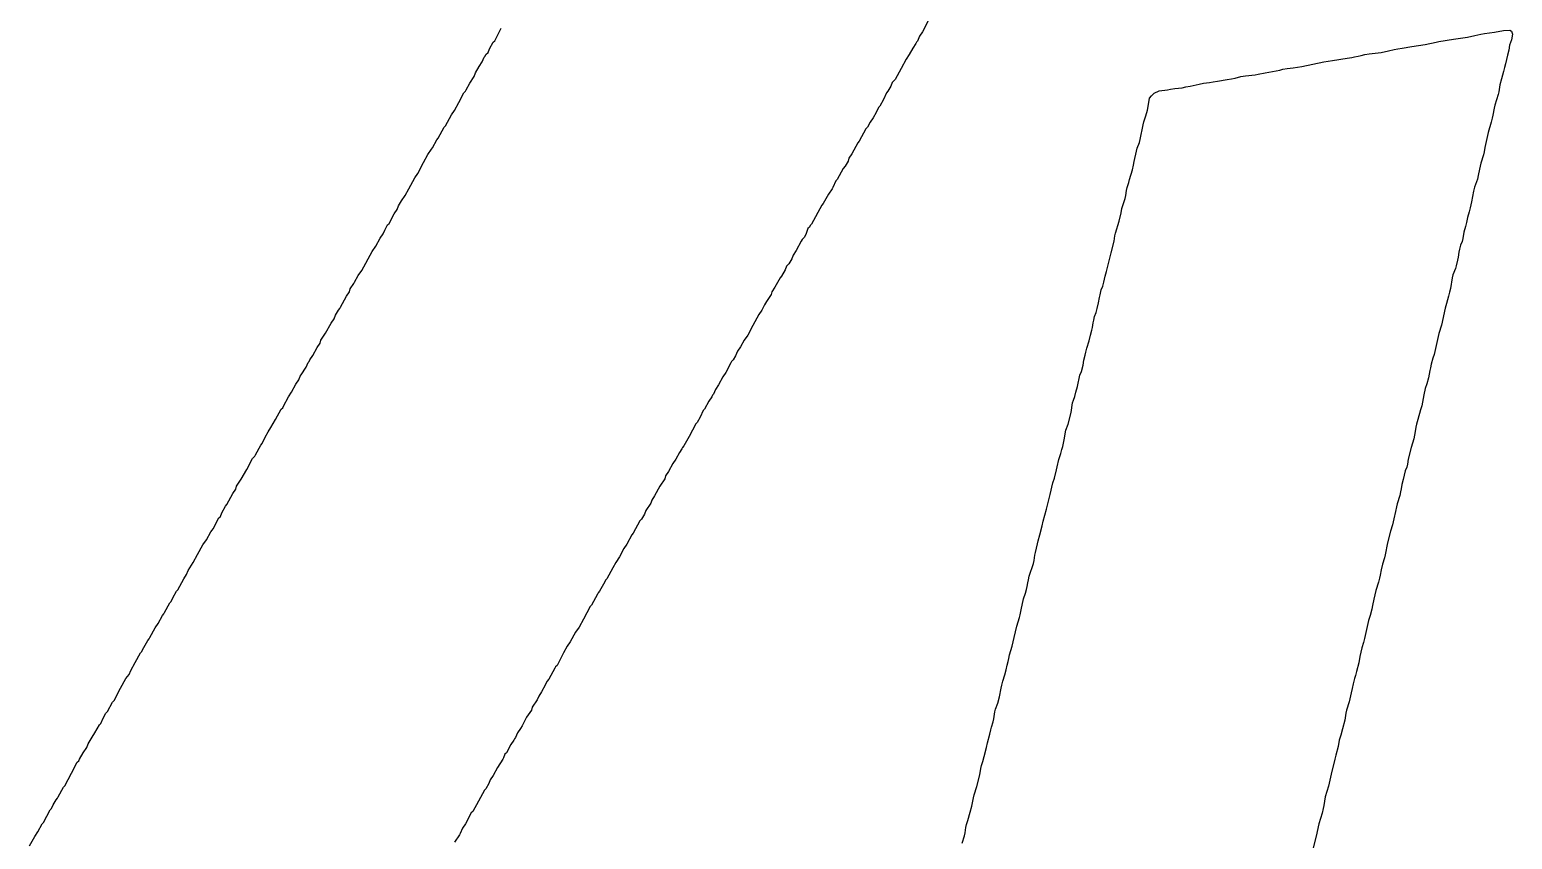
# Model space of a CAD drawing. Header units: inches. Extents: x 0 to 212, y 0 to 208.
# Drawn here: x 6.8767 to 6.9662, y 1.3764 to 1.4253 of the extents above; entities that cross this region are included whole.
import ezdxf

# ---------------------------------------------------------------- set-up
doc = ezdxf.new("R2010")
doc.units = ezdxf.units.IN
doc.header["$MEASUREMENT"] = 0
doc.layers.add('Top Overlay', color=2, linetype='Continuous')

msp = doc.modelspace()

# ---------------------------------------------------------------- linework, layer by layer
at = {"layer": 'Top Overlay'}
for p, q in [((6.930926, 1.425809), (6.930572, 1.425145)), ((6.904762, 1.424613), (6.905161, 1.425366)), ((6.930395, 1.424879), (6.930284, 1.424591)), ((6.930572, 1.425145), (6.930395, 1.424879)), ((6.961754, 1.424568), (6.962639, 1.424701)), ((6.962639, 1.424701), (6.963481, 1.424834)), ((6.963481, 1.424834), (6.963923, 1.424922)), ((6.963923, 1.424922), (6.964277, 1.42501)), ((6.964277, 1.42501), (6.964499, 1.425055)), ((6.964499, 1.425055), (6.965096, 1.425121)), ((6.965096, 1.425121), (6.96565, 1.425232)), ((6.96565, 1.425232), (6.966026, 1.425254)), ((6.966137, 1.424656), (6.966004, 1.424346)), ((6.966026, 1.425254), (6.966137, 1.425188)), ((6.966137, 1.425188), (6.966181, 1.42501)), ((6.966181, 1.42501), (6.966137, 1.424656)), ((6.904187, 1.423684), (6.904231, 1.423772)), ((6.904231, 1.423772), (6.904364, 1.423905)), ((6.904364, 1.423905), (6.904452, 1.424126)), ((6.904452, 1.424126), (6.904674, 1.424525)), ((6.904674, 1.424525), (6.904762, 1.424613)), ((6.929775, 1.423772), (6.929598, 1.423507)), ((6.929997, 1.424171), (6.929775, 1.423772)), ((6.930174, 1.424436), (6.929997, 1.424171)), ((6.930218, 1.424525), (6.930174, 1.424436)), ((6.930284, 1.424591), (6.930218, 1.424525)), ((6.957061, 1.423727), (6.957282, 1.423771)), ((6.957282, 1.423771), (6.957548, 1.423815)), ((6.957548, 1.423815), (6.958257, 1.423904)), ((6.958257, 1.423904), (6.958699, 1.423992)), ((6.958699, 1.423992), (6.959053, 1.424081)), ((6.959053, 1.424081), (6.959275, 1.424125)), ((6.959275, 1.424125), (6.95954, 1.424169)), ((6.95954, 1.424169), (6.960116, 1.424258)), ((6.960116, 1.424258), (6.960913, 1.424391)), ((6.960913, 1.424391), (6.961577, 1.424524)), ((6.961577, 1.424524), (6.961754, 1.424568)), ((6.965893, 1.423749), (6.96576, 1.423218)), ((6.96596, 1.424037), (6.965893, 1.423749)), ((6.966004, 1.424346), (6.96596, 1.424037)), ((6.903611, 1.422665), (6.903833, 1.423064)), ((6.903833, 1.423064), (6.90401, 1.423329)), ((6.90401, 1.423329), (6.90412, 1.423617)), ((6.90412, 1.423617), (6.904187, 1.423684)), ((6.929288, 1.422931), (6.928934, 1.422267)), ((6.929598, 1.423507), (6.929288, 1.422931)), ((6.951262, 1.422664), (6.952147, 1.422841)), ((6.952147, 1.422841), (6.952324, 1.422886)), ((6.952324, 1.422886), (6.95259, 1.42293)), ((6.95259, 1.42293), (6.952944, 1.422974)), ((6.952944, 1.422974), (6.953475, 1.423063)), ((6.953475, 1.423063), (6.954803, 1.423328)), ((6.954803, 1.423328), (6.955335, 1.423417)), ((6.955335, 1.423417), (6.95622, 1.42355)), ((6.95622, 1.42355), (6.956486, 1.423594)), ((6.956486, 1.423594), (6.956663, 1.423638)), ((6.956663, 1.423638), (6.956884, 1.423682)), ((6.956884, 1.423682), (6.957061, 1.423727)), ((6.965716, 1.422996), (6.96565, 1.422753)), ((6.96576, 1.423218), (6.965716, 1.422996)), ((6.903036, 1.421647), (6.903257, 1.422046)), ((6.903257, 1.422046), (6.903523, 1.422444)), ((6.903523, 1.422444), (6.903611, 1.422665)), ((6.928757, 1.42209), (6.928668, 1.421868)), ((6.928934, 1.422267), (6.928757, 1.42209)), ((6.946746, 1.421867), (6.947277, 1.422)), ((6.947277, 1.422), (6.947543, 1.422044)), ((6.947543, 1.422044), (6.947897, 1.422089)), ((6.947897, 1.422089), (6.948118, 1.422133)), ((6.948118, 1.422133), (6.948384, 1.422177)), ((6.948384, 1.422177), (6.94896, 1.422266)), ((6.94896, 1.422266), (6.949225, 1.42231)), ((6.949225, 1.42231), (6.949447, 1.422354)), ((6.949447, 1.422354), (6.949801, 1.422443)), ((6.949801, 1.422443), (6.950066, 1.422487)), ((6.950066, 1.422487), (6.950664, 1.422554)), ((6.950664, 1.422554), (6.950841, 1.422598)), ((6.950841, 1.422598), (6.951262, 1.422664)), ((6.965428, 1.421956), (6.965362, 1.421535)), ((6.965517, 1.42231), (6.965428, 1.421956)), ((6.96565, 1.422753), (6.965517, 1.42231)), ((6.902593, 1.420894), (6.902903, 1.42147)), ((6.902903, 1.42147), (6.902991, 1.421559)), ((6.902991, 1.421559), (6.903036, 1.421647)), ((6.928226, 1.421072), (6.928004, 1.420673)), ((6.928403, 1.42147), (6.928226, 1.421072)), ((6.928491, 1.421559), (6.928403, 1.42147)), ((6.928668, 1.421868), (6.928491, 1.421559)), ((6.9442, 1.42065), (6.944289, 1.421137)), ((6.944289, 1.421137), (6.9444, 1.421292)), ((6.9444, 1.421292), (6.944555, 1.421447)), ((6.944555, 1.421447), (6.944865, 1.421579)), ((6.944865, 1.421579), (6.945374, 1.421646)), ((6.945374, 1.421646), (6.945551, 1.42169)), ((6.945551, 1.42169), (6.945816, 1.421734)), ((6.945816, 1.421734), (6.946259, 1.421779)), ((6.946259, 1.421779), (6.94648, 1.421823)), ((6.94648, 1.421823), (6.946746, 1.421867)), ((6.965318, 1.421358), (6.965118, 1.420716)), ((6.965362, 1.421535), (6.965318, 1.421358)), ((6.90215, 1.420142), (6.902327, 1.420408)), ((6.902327, 1.420408), (6.902593, 1.420894)), ((6.927783, 1.420275), (6.927606, 1.419965)), ((6.927916, 1.420585), (6.927783, 1.420275)), ((6.928004, 1.420673), (6.927916, 1.420585)), ((6.944068, 1.420074), (6.944156, 1.420429)), ((6.944156, 1.420429), (6.9442, 1.42065)), ((6.965074, 1.420539), (6.965008, 1.420119)), ((6.965118, 1.420716), (6.965074, 1.420539)), ((6.901353, 1.418725), (6.901707, 1.419389)), ((6.901707, 1.419389), (6.901796, 1.419478)), ((6.901796, 1.419478), (6.90215, 1.420142)), ((6.927163, 1.419301), (6.926765, 1.418548)), ((6.927252, 1.419389), (6.927163, 1.419301)), ((6.927429, 1.419699), (6.927252, 1.419389)), ((6.927606, 1.419965), (6.927429, 1.419699)), ((6.943714, 1.418658), (6.943891, 1.419543)), ((6.943891, 1.419543), (6.943935, 1.41972)), ((6.943935, 1.41972), (6.944068, 1.420074)), ((6.964897, 1.419698), (6.96472, 1.419078)), ((6.964963, 1.419941), (6.964897, 1.419698)), ((6.965008, 1.420119), (6.964963, 1.419941)), ((6.900999, 1.41815), (6.901265, 1.418637)), ((6.901265, 1.418637), (6.901353, 1.418725)), ((6.926676, 1.41846), (6.926322, 1.417796)), ((6.926765, 1.418548), (6.926676, 1.41846)), ((6.943536, 1.418126), (6.943669, 1.418481)), ((6.943669, 1.418481), (6.943714, 1.418658)), ((6.96472, 1.419078), (6.964565, 1.418348)), ((6.900468, 1.417264), (6.900734, 1.417751)), ((6.900734, 1.417751), (6.900955, 1.418061)), ((6.900955, 1.418061), (6.900999, 1.41815)), ((6.926145, 1.41753), (6.926101, 1.417353)), ((6.926322, 1.417796), (6.926145, 1.41753)), ((6.943359, 1.417329), (6.943404, 1.417507)), ((6.943404, 1.417507), (6.943448, 1.417772)), ((6.943448, 1.417772), (6.943536, 1.418126)), ((6.964432, 1.417728), (6.964277, 1.417219)), ((6.964477, 1.417905), (6.964432, 1.417728)), ((6.964521, 1.418171), (6.964477, 1.417905)), ((6.964565, 1.418348), (6.964521, 1.418171)), ((6.899937, 1.416335), (6.900114, 1.4166)), ((6.900114, 1.4166), (6.900468, 1.417264)), ((6.925791, 1.41691), (6.925437, 1.416246)), ((6.925924, 1.417043), (6.925791, 1.41691)), ((6.926101, 1.417353), (6.925924, 1.417043)), ((6.943072, 1.416245), (6.943249, 1.41682)), ((6.943249, 1.41682), (6.943315, 1.417108)), ((6.943315, 1.417108), (6.943359, 1.417329)), ((6.964189, 1.416865), (6.964122, 1.416488)), ((6.964277, 1.417219), (6.964189, 1.416865)), ((6.899583, 1.415671), (6.899937, 1.416335)), ((6.925171, 1.415759), (6.925127, 1.415671)), ((6.925348, 1.416158), (6.925171, 1.415759)), ((6.925437, 1.416246), (6.925348, 1.416158)), ((6.942895, 1.415581), (6.942939, 1.415758)), ((6.942939, 1.415758), (6.943027, 1.416068)), ((6.943027, 1.416068), (6.943072, 1.416245)), ((6.963901, 1.41578), (6.963835, 1.415537)), ((6.964078, 1.416267), (6.963901, 1.41578)), ((6.964122, 1.416488), (6.964078, 1.416267)), ((6.898963, 1.414652), (6.89914, 1.414962)), ((6.89914, 1.414962), (6.899361, 1.415272)), ((6.899361, 1.415272), (6.899583, 1.415671)), ((6.924596, 1.414785), (6.924507, 1.414697)), ((6.924906, 1.415361), (6.924596, 1.414785)), ((6.925127, 1.415671), (6.924906, 1.415361)), ((6.942607, 1.414496), (6.94274, 1.41485)), ((6.94274, 1.41485), (6.942806, 1.415094)), ((6.942806, 1.415094), (6.94285, 1.415271)), ((6.94285, 1.415271), (6.942895, 1.415581)), ((6.963724, 1.414895), (6.963635, 1.41454)), ((6.963835, 1.415537), (6.963724, 1.414895)), ((6.898387, 1.41359), (6.898697, 1.414165)), ((6.898697, 1.414165), (6.898874, 1.414431)), ((6.898874, 1.414431), (6.898963, 1.414652)), ((6.924507, 1.414697), (6.923887, 1.413546)), ((6.942452, 1.413722), (6.942563, 1.414231)), ((6.942563, 1.414231), (6.942607, 1.414496)), ((6.963481, 1.413943), (6.963414, 1.413655)), ((6.963569, 1.414297), (6.963481, 1.413943)), ((6.963635, 1.41454), (6.963569, 1.414297)), ((6.898033, 1.41297), (6.898122, 1.413191)), ((6.898122, 1.413191), (6.898299, 1.413501)), ((6.898299, 1.413501), (6.898387, 1.41359)), ((6.923555, 1.412992), (6.923467, 1.412771)), ((6.923666, 1.41328), (6.923555, 1.412992)), ((6.923754, 1.413369), (6.923666, 1.41328)), ((6.923799, 1.413457), (6.923754, 1.413369)), ((6.923887, 1.413546), (6.923799, 1.413457)), ((6.942186, 1.412836), (6.94223, 1.413013)), ((6.94223, 1.413013), (6.942452, 1.413722)), ((6.963259, 1.413057), (6.963193, 1.412681)), ((6.963348, 1.413412), (6.963259, 1.413057)), ((6.963414, 1.413655), (6.963348, 1.413412)), ((6.897369, 1.411908), (6.89759, 1.412217)), ((6.89759, 1.412217), (6.897856, 1.412704)), ((6.897856, 1.412704), (6.898033, 1.41297)), ((6.923267, 1.412527), (6.922957, 1.411952)), ((6.923312, 1.412616), (6.923267, 1.412527)), ((6.923467, 1.412771), (6.923312, 1.412616)), ((6.941965, 1.411818), (6.942142, 1.412526)), ((6.942142, 1.412526), (6.942186, 1.412836)), ((6.96306, 1.412283), (6.962993, 1.412039)), ((6.963148, 1.412504), (6.96306, 1.412283)), ((6.963193, 1.412681), (6.963148, 1.412504)), ((6.896749, 1.410756), (6.897369, 1.411908)), ((6.922692, 1.411465), (6.922515, 1.411155)), ((6.922781, 1.411686), (6.922692, 1.411465)), ((6.922957, 1.411952), (6.922781, 1.411686)), ((6.941677, 1.410689), (6.941898, 1.411574)), ((6.941898, 1.411574), (6.941965, 1.411818)), ((6.962861, 1.411375), (6.962794, 1.411043)), ((6.962905, 1.411552), (6.962861, 1.411375)), ((6.962949, 1.411862), (6.962905, 1.411552)), ((6.962993, 1.412039), (6.962949, 1.411862)), ((6.896306, 1.410048), (6.896528, 1.410447)), ((6.896528, 1.410447), (6.896749, 1.410756)), ((6.921984, 1.410314), (6.921674, 1.409738)), ((6.922072, 1.410402), (6.921984, 1.410314)), ((6.922294, 1.410801), (6.922072, 1.410402)), ((6.922382, 1.411022), (6.922294, 1.410801)), ((6.922515, 1.411155), (6.922382, 1.411022)), ((6.941522, 1.410047), (6.941611, 1.410401)), ((6.941611, 1.410401), (6.941677, 1.410689)), ((6.962551, 1.410313), (6.96244, 1.409671)), ((6.962595, 1.41049), (6.962551, 1.410313)), ((6.96275, 1.410866), (6.962595, 1.41049)), ((6.962794, 1.411043), (6.96275, 1.410866)), ((6.895819, 1.409207), (6.895997, 1.409473)), ((6.895997, 1.409473), (6.896041, 1.40965)), ((6.896041, 1.40965), (6.896262, 1.40996)), ((6.896262, 1.40996), (6.896306, 1.410048)), ((6.921497, 1.409473), (6.921452, 1.409296)), ((6.921674, 1.409738), (6.921497, 1.409473)), ((6.941301, 1.409294), (6.941367, 1.409582)), ((6.941367, 1.409582), (6.941456, 1.409803)), ((6.941456, 1.409803), (6.941522, 1.410047)), ((6.962396, 1.409449), (6.962329, 1.409206)), ((6.96244, 1.409671), (6.962396, 1.409449)), ((6.895421, 1.408454), (6.895465, 1.408543)), ((6.895465, 1.408543), (6.895819, 1.409207)), ((6.921054, 1.408676), (6.920877, 1.408366)), ((6.921165, 1.408875), (6.921054, 1.408676)), ((6.921452, 1.409296), (6.921165, 1.408875)), ((6.941124, 1.408453), (6.941212, 1.408807)), ((6.941212, 1.408807), (6.941256, 1.409117)), ((6.941256, 1.409117), (6.941301, 1.409294)), ((6.962197, 1.408763), (6.96213, 1.408475)), ((6.962329, 1.409206), (6.962197, 1.408763)), ((6.89489, 1.407569), (6.895067, 1.407835)), ((6.895067, 1.407835), (6.895156, 1.408056)), ((6.895156, 1.408056), (6.895333, 1.408366)), ((6.895333, 1.408366), (6.895421, 1.408454)), ((6.9207, 1.4081), (6.920346, 1.407436)), ((6.920877, 1.408366), (6.9207, 1.4081)), ((6.94088, 1.40759), (6.940925, 1.407767)), ((6.940925, 1.407767), (6.940969, 1.407988)), ((6.940969, 1.407988), (6.941057, 1.40821)), ((6.941057, 1.40821), (6.941124, 1.408453)), ((6.961953, 1.407634), (6.961909, 1.407457)), ((6.962086, 1.408298), (6.961953, 1.407634)), ((6.96213, 1.408475), (6.962086, 1.408298)), ((6.89427, 1.406551), (6.894558, 1.406971)), ((6.894558, 1.406971), (6.89489, 1.407569)), ((6.920036, 1.406861), (6.919814, 1.406551)), ((6.920346, 1.407436), (6.920036, 1.406861)), ((6.940637, 1.406505), (6.940725, 1.406859)), ((6.940725, 1.406859), (6.940792, 1.407147)), ((6.940792, 1.407147), (6.940836, 1.407324)), ((6.940836, 1.407324), (6.94088, 1.40759)), ((6.961754, 1.406948), (6.961665, 1.406594)), ((6.961909, 1.407457), (6.961754, 1.406948)), ((6.893783, 1.405621), (6.894049, 1.406108)), ((6.894049, 1.406108), (6.894226, 1.406374)), ((6.894226, 1.406374), (6.89427, 1.406551)), ((6.919416, 1.405887), (6.919305, 1.405599)), ((6.919593, 1.406152), (6.919416, 1.405887)), ((6.919814, 1.406551), (6.919593, 1.406152)), ((6.940437, 1.405819), (6.940504, 1.406063)), ((6.940504, 1.406063), (6.940637, 1.406505)), ((6.961665, 1.406594), (6.961466, 1.405686)), ((6.893385, 1.404913), (6.893495, 1.405201)), ((6.893495, 1.405201), (6.893562, 1.405267)), ((6.893562, 1.405267), (6.893606, 1.405355)), ((6.893606, 1.405355), (6.893783, 1.405621)), ((6.919017, 1.405178), (6.918708, 1.404603)), ((6.919062, 1.405267), (6.919017, 1.405178)), ((6.91915, 1.405355), (6.919062, 1.405267)), ((6.919305, 1.405599), (6.91915, 1.405355)), ((6.940172, 1.404668), (6.940283, 1.405044)), ((6.940283, 1.405044), (6.940327, 1.405354)), ((6.940327, 1.405354), (6.940393, 1.405642)), ((6.940393, 1.405642), (6.940437, 1.405819)), ((6.961289, 1.405111), (6.961245, 1.404889)), ((6.961378, 1.405465), (6.961289, 1.405111)), ((6.961466, 1.405686), (6.961378, 1.405465)), ((6.892765, 1.403895), (6.892942, 1.40416)), ((6.892942, 1.40416), (6.893031, 1.404381)), ((6.893031, 1.404381), (6.893075, 1.40447)), ((6.893075, 1.40447), (6.893385, 1.404913)), ((6.918531, 1.404337), (6.918265, 1.40385)), ((6.918708, 1.404603), (6.918531, 1.404337)), ((6.939928, 1.40376), (6.940083, 1.404447)), ((6.940083, 1.404447), (6.940172, 1.404668)), ((6.961112, 1.40427), (6.961023, 1.403916)), ((6.961201, 1.404712), (6.961112, 1.40427)), ((6.961245, 1.404889), (6.961201, 1.404712)), ((6.892322, 1.403142), (6.892499, 1.403408)), ((6.892499, 1.403408), (6.892765, 1.403895)), ((6.917911, 1.403231), (6.917866, 1.403142)), ((6.917977, 1.403297), (6.917911, 1.403231)), ((6.918088, 1.403585), (6.917977, 1.403297)), ((6.918265, 1.40385), (6.918088, 1.403585)), ((6.939685, 1.402942), (6.939773, 1.403163)), ((6.939773, 1.403163), (6.93984, 1.403406)), ((6.93984, 1.403406), (6.939928, 1.40376)), ((6.960846, 1.403251), (6.960713, 1.402587)), ((6.960913, 1.403628), (6.960846, 1.403251)), ((6.961023, 1.403916), (6.960913, 1.403628)), ((6.891525, 1.401769), (6.891879, 1.402389)), ((6.891879, 1.402389), (6.891968, 1.402478)), ((6.891968, 1.402478), (6.892012, 1.402566)), ((6.892012, 1.402566), (6.892322, 1.403142)), ((6.917335, 1.402301), (6.917158, 1.401902)), ((6.917424, 1.402389), (6.917335, 1.402301)), ((6.917689, 1.402876), (6.917424, 1.402389)), ((6.917866, 1.403142), (6.917689, 1.402876)), ((6.939552, 1.402189), (6.939641, 1.402764)), ((6.939641, 1.402764), (6.939685, 1.402942)), ((6.960647, 1.402344), (6.96047, 1.401768)), ((6.960713, 1.402587), (6.960647, 1.402344)), ((6.89126, 1.401283), (6.891525, 1.401769)), ((6.916892, 1.401504), (6.916494, 1.400751)), ((6.916981, 1.401593), (6.916892, 1.401504)), ((6.917158, 1.401902), (6.916981, 1.401593)), ((6.939242, 1.401126), (6.939375, 1.401481)), ((6.939375, 1.401481), (6.939552, 1.402189)), ((6.960404, 1.401481), (6.960359, 1.401304)), ((6.96047, 1.401768), (6.960404, 1.401481)), ((6.890728, 1.400309), (6.890905, 1.400707)), ((6.890905, 1.400707), (6.891083, 1.401017)), ((6.891083, 1.401017), (6.89126, 1.401283)), ((6.916494, 1.400751), (6.916184, 1.400176)), ((6.939043, 1.40013), (6.939154, 1.400639)), ((6.939154, 1.400639), (6.939198, 1.400905)), ((6.939198, 1.400905), (6.939242, 1.401126)), ((6.960227, 1.400595), (6.960072, 1.400086)), ((6.960315, 1.401038), (6.960227, 1.400595)), ((6.960359, 1.401304), (6.960315, 1.401038)), ((6.890286, 1.399556), (6.89033, 1.399644)), ((6.89033, 1.399644), (6.89064, 1.40022)), ((6.89064, 1.40022), (6.890728, 1.400309)), ((6.915919, 1.399777), (6.915697, 1.399379)), ((6.916051, 1.399999), (6.915919, 1.399777)), ((6.916096, 1.400087), (6.916051, 1.399999)), ((6.916184, 1.400176), (6.916096, 1.400087)), ((6.9388, 1.399356), (6.938932, 1.39971)), ((6.938932, 1.39971), (6.938999, 1.399953)), ((6.938999, 1.399953), (6.939043, 1.40013)), ((6.960072, 1.400086), (6.959894, 1.399378)), ((6.889467, 1.398162), (6.889799, 1.398759)), ((6.889799, 1.398759), (6.890153, 1.399423)), ((6.890153, 1.399423), (6.890286, 1.399556)), ((6.91552, 1.399113), (6.915254, 1.398626)), ((6.915697, 1.399379), (6.91552, 1.399113)), ((6.938556, 1.398227), (6.938667, 1.398736)), ((6.938667, 1.398736), (6.938711, 1.398913)), ((6.938711, 1.398913), (6.9388, 1.399356)), ((6.959806, 1.398891), (6.959717, 1.398669)), ((6.95985, 1.399068), (6.959806, 1.398891)), ((6.959894, 1.399378), (6.95985, 1.399068)), ((6.889179, 1.397741), (6.889467, 1.398162)), ((6.915033, 1.398184), (6.914723, 1.397741)), ((6.915077, 1.398361), (6.915033, 1.398184)), ((6.915254, 1.398626), (6.915077, 1.398361)), ((6.93829, 1.397253), (6.938445, 1.397939)), ((6.938445, 1.397939), (6.938556, 1.398227)), ((6.959518, 1.39785), (6.959474, 1.397585)), ((6.959585, 1.398138), (6.959518, 1.39785)), ((6.959717, 1.398669), (6.959585, 1.398138)), ((6.888603, 1.396634), (6.888958, 1.397298)), ((6.888958, 1.397298), (6.889135, 1.397564)), ((6.889135, 1.397564), (6.889179, 1.397741)), ((6.914236, 1.3969), (6.914192, 1.396723)), ((6.914413, 1.397165), (6.914236, 1.3969)), ((6.914723, 1.397741), (6.914413, 1.397165)), ((6.938069, 1.396367), (6.93829, 1.397253)), ((6.959385, 1.397186), (6.959231, 1.396677)), ((6.95943, 1.397408), (6.959385, 1.397186)), ((6.959474, 1.397585), (6.95943, 1.397408)), ((6.888205, 1.395926), (6.888293, 1.396147)), ((6.888293, 1.396147), (6.888515, 1.396546)), ((6.888515, 1.396546), (6.888603, 1.396634)), ((6.913793, 1.396059), (6.913616, 1.395749)), ((6.913882, 1.39628), (6.913793, 1.396059)), ((6.914192, 1.396723), (6.913882, 1.39628)), ((6.93787, 1.395637), (6.937958, 1.395991)), ((6.937958, 1.395991), (6.938069, 1.396367)), ((6.95912, 1.396212), (6.959031, 1.39577)), ((6.959186, 1.3965), (6.95912, 1.396212)), ((6.959231, 1.396677), (6.959186, 1.3965)), ((6.887718, 1.395085), (6.887762, 1.395173)), ((6.887762, 1.395173), (6.888116, 1.395837)), ((6.888116, 1.395837), (6.888205, 1.395926)), ((6.913528, 1.39566), (6.913129, 1.394908)), ((6.913616, 1.395749), (6.913528, 1.39566)), ((6.937671, 1.394818), (6.937803, 1.395349)), ((6.937803, 1.395349), (6.93787, 1.395637)), ((6.958943, 1.395415), (6.958832, 1.395039)), ((6.959031, 1.39577), (6.958943, 1.395415)), ((6.887142, 1.394199), (6.887364, 1.394509)), ((6.887364, 1.394509), (6.887629, 1.394996)), ((6.887629, 1.394996), (6.887718, 1.395085)), ((6.912731, 1.394243), (6.912554, 1.393978)), ((6.913041, 1.394819), (6.912731, 1.394243)), ((6.913129, 1.394908), (6.913041, 1.394819)), ((6.937405, 1.393755), (6.937516, 1.394264)), ((6.937516, 1.394264), (6.93756, 1.394441)), ((6.93756, 1.394441), (6.937671, 1.394818)), ((6.958655, 1.394331), (6.9585, 1.3936)), ((6.958832, 1.395039), (6.958655, 1.394331)), ((6.886567, 1.393137), (6.886832, 1.393624)), ((6.886832, 1.393624), (6.887142, 1.394199)), ((6.912288, 1.393491), (6.912067, 1.393137)), ((6.912554, 1.393978), (6.912288, 1.393491)), ((6.937316, 1.393268), (6.937361, 1.393578)), ((6.937361, 1.393578), (6.937405, 1.393755)), ((6.958456, 1.393423), (6.958345, 1.393047)), ((6.9585, 1.3936), (6.958456, 1.393423)), ((6.885991, 1.392163), (6.886169, 1.392428)), ((6.886169, 1.392428), (6.886257, 1.39265)), ((6.886257, 1.39265), (6.886567, 1.393137)), ((6.91189, 1.392827), (6.911536, 1.392163)), ((6.912067, 1.393137), (6.91189, 1.392827)), ((6.937029, 1.392316), (6.937095, 1.39256)), ((6.937095, 1.39256), (6.937206, 1.392848)), ((6.937206, 1.392848), (6.937272, 1.393091)), ((6.937272, 1.393091), (6.937316, 1.393268)), ((6.958257, 1.392693), (6.958212, 1.392383)), ((6.958345, 1.393047), (6.958257, 1.392693)), ((6.885637, 1.391499), (6.885991, 1.392163)), ((6.911403, 1.391986), (6.911093, 1.39141)), ((6.911447, 1.392074), (6.911403, 1.391986)), ((6.911536, 1.392163), (6.911447, 1.392074)), ((6.936807, 1.391298), (6.936852, 1.39152)), ((6.936852, 1.39152), (6.936896, 1.391697)), ((6.936896, 1.391697), (6.93694, 1.391918)), ((6.93694, 1.391918), (6.936984, 1.392095)), ((6.936984, 1.392095), (6.937029, 1.392316)), ((6.958102, 1.391962), (6.957947, 1.391453)), ((6.958168, 1.392206), (6.958102, 1.391962)), ((6.958212, 1.392383), (6.958168, 1.392206)), ((6.88484, 1.390126), (6.88515, 1.390702)), ((6.88515, 1.390702), (6.885239, 1.39079)), ((6.885239, 1.39079), (6.885327, 1.391012)), ((6.885327, 1.391012), (6.885549, 1.39141)), ((6.885549, 1.39141), (6.885637, 1.391499)), ((6.91096, 1.391233), (6.910606, 1.390569)), ((6.911004, 1.391322), (6.91096, 1.391233)), ((6.911093, 1.39141), (6.911004, 1.391322)), ((6.936542, 1.39028), (6.936674, 1.390944)), ((6.936674, 1.390944), (6.936807, 1.391298)), ((6.957814, 1.390922), (6.957747, 1.390546)), ((6.957947, 1.391453), (6.957814, 1.390922)), ((6.884442, 1.389462), (6.884708, 1.389949)), ((6.884708, 1.389949), (6.884796, 1.390038)), ((6.884796, 1.390038), (6.88484, 1.390126)), ((6.910119, 1.389728), (6.909853, 1.389241)), ((6.910517, 1.390481), (6.910119, 1.389728)), ((6.910606, 1.390569), (6.910517, 1.390481)), ((6.936276, 1.389306), (6.936431, 1.389815)), ((6.936431, 1.389815), (6.936475, 1.389992)), ((6.936475, 1.389992), (6.936542, 1.39028)), ((6.957592, 1.389948), (6.957504, 1.389638)), ((6.957703, 1.390324), (6.957592, 1.389948)), ((6.957747, 1.390546), (6.957703, 1.390324)), ((6.883955, 1.388621), (6.884265, 1.389197)), ((6.884265, 1.389197), (6.884442, 1.389462)), ((6.909632, 1.388931), (6.909322, 1.388356)), ((6.909853, 1.389241), (6.909632, 1.388931)), ((6.936121, 1.38862), (6.936276, 1.389306)), ((6.957415, 1.389284), (6.95726, 1.388553)), ((6.957504, 1.389638), (6.957415, 1.389284)), ((6.883512, 1.387868), (6.883822, 1.388444)), ((6.883822, 1.388444), (6.883911, 1.388533)), ((6.883911, 1.388533), (6.883955, 1.388621)), ((6.909145, 1.38809), (6.908924, 1.387691)), ((6.909322, 1.388356), (6.909145, 1.38809)), ((6.935833, 1.387579), (6.935988, 1.388089)), ((6.935988, 1.388089), (6.936121, 1.38862)), ((6.957105, 1.388), (6.956973, 1.387469)), ((6.957194, 1.38831), (6.957105, 1.388)), ((6.95726, 1.388553), (6.957194, 1.38831)), ((6.882804, 1.386629), (6.88307, 1.387116)), ((6.88307, 1.387116), (6.883379, 1.387691)), ((6.883379, 1.387691), (6.883468, 1.38778)), ((6.883468, 1.38778), (6.883512, 1.387868)), ((6.908924, 1.387691), (6.908525, 1.386939)), ((6.935701, 1.38696), (6.935745, 1.387181)), ((6.935745, 1.387181), (6.935789, 1.387358)), ((6.935789, 1.387358), (6.935833, 1.387579)), ((6.956906, 1.387093), (6.956773, 1.386561)), ((6.956973, 1.387469), (6.956906, 1.387093)), ((6.882494, 1.386142), (6.882693, 1.386385)), ((6.882693, 1.386385), (6.882804, 1.386629)), ((6.908392, 1.386762), (6.908038, 1.386098)), ((6.908437, 1.38685), (6.908392, 1.386762)), ((6.908525, 1.386939), (6.908437, 1.38685)), ((6.935435, 1.385986), (6.935546, 1.386362)), ((6.935546, 1.386362), (6.935634, 1.386672)), ((6.935634, 1.386672), (6.935701, 1.38696)), ((6.956707, 1.386318), (6.956663, 1.386141)), ((6.956773, 1.386561), (6.956707, 1.386318)), ((6.881786, 1.384814), (6.882184, 1.385566)), ((6.882184, 1.385566), (6.882494, 1.386142)), ((6.907596, 1.385345), (6.907419, 1.385079)), ((6.907817, 1.385744), (6.907596, 1.385345)), ((6.907906, 1.385965), (6.907817, 1.385744)), ((6.908038, 1.386098), (6.907906, 1.385965)), ((6.935236, 1.385034), (6.935324, 1.385565)), ((6.935324, 1.385565), (6.935369, 1.385742)), ((6.935369, 1.385742), (6.935435, 1.385986)), ((6.956463, 1.385277), (6.956331, 1.384746)), ((6.956508, 1.385543), (6.956463, 1.385277)), ((6.956574, 1.385831), (6.956508, 1.385543)), ((6.956663, 1.386141), (6.956574, 1.385831)), ((6.881387, 1.38415), (6.881697, 1.384725)), ((6.881697, 1.384725), (6.881786, 1.384814)), ((6.90702, 1.384415), (6.906976, 1.384238)), ((6.90733, 1.384858), (6.90702, 1.384415)), ((6.907419, 1.385079), (6.90733, 1.384858)), ((6.934992, 1.384303), (6.935125, 1.384658)), ((6.935125, 1.384658), (6.935236, 1.385034)), ((6.956331, 1.384746), (6.956176, 1.384237)), ((6.880989, 1.383441), (6.881122, 1.383751)), ((6.881122, 1.383751), (6.881299, 1.384061)), ((6.881299, 1.384061), (6.881387, 1.38415)), ((6.906688, 1.383818), (6.906422, 1.383287)), ((6.906976, 1.384238), (6.906688, 1.383818)), ((6.934749, 1.383219), (6.934837, 1.383529)), ((6.934837, 1.383529), (6.934882, 1.383706)), ((6.934882, 1.383706), (6.934948, 1.384126)), ((6.934948, 1.384126), (6.934992, 1.384303)), ((6.956065, 1.383639), (6.955932, 1.383108)), ((6.956131, 1.38406), (6.956065, 1.383639)), ((6.956176, 1.384237), (6.956131, 1.38406)), ((6.880236, 1.382202), (6.880458, 1.3826)), ((6.880458, 1.3826), (6.880635, 1.382866)), ((6.880635, 1.382866), (6.8809, 1.383353)), ((6.8809, 1.383353), (6.880989, 1.383441)), ((6.906024, 1.382578), (6.905958, 1.382512)), ((6.906135, 1.382866), (6.906024, 1.382578)), ((6.906312, 1.383131), (6.906135, 1.382866)), ((6.906422, 1.383287), (6.906312, 1.383131)), ((6.934505, 1.382267), (6.934638, 1.382798)), ((6.934638, 1.382798), (6.934704, 1.383042)), ((6.934704, 1.383042), (6.934749, 1.383219)), ((6.955822, 1.382732), (6.955733, 1.382422)), ((6.955932, 1.383108), (6.955822, 1.382732)), ((6.879926, 1.381671), (6.880148, 1.381981)), ((6.880148, 1.381981), (6.880236, 1.382202)), ((6.905736, 1.382158), (6.905471, 1.381671)), ((6.905913, 1.382423), (6.905736, 1.382158)), ((6.905958, 1.382512), (6.905913, 1.382423)), ((6.934306, 1.381448), (6.934439, 1.381979)), ((6.934439, 1.381979), (6.934505, 1.382267)), ((6.955667, 1.382046), (6.955534, 1.381514)), ((6.955733, 1.382422), (6.955667, 1.382046)), ((6.879218, 1.380431), (6.879572, 1.381095)), ((6.879572, 1.381095), (6.879661, 1.381184)), ((6.879661, 1.381184), (6.879705, 1.381272)), ((6.879705, 1.381272), (6.879926, 1.381671)), ((6.904939, 1.380785), (6.904674, 1.380298)), ((6.905249, 1.381272), (6.904939, 1.380785)), ((6.905293, 1.381361), (6.905249, 1.381272)), ((6.905382, 1.381582), (6.905293, 1.381361)), ((6.905471, 1.381671), (6.905382, 1.381582)), ((6.934107, 1.380718), (6.934151, 1.380895)), ((6.934151, 1.380895), (6.934217, 1.381138)), ((6.934217, 1.381138), (6.934306, 1.381448)), ((6.955467, 1.381271), (6.955246, 1.380386)), ((6.955534, 1.381514), (6.955467, 1.381271)), ((6.878819, 1.379678), (6.879218, 1.380431)), ((6.904497, 1.380033), (6.904408, 1.379811)), ((6.904674, 1.380298), (6.904497, 1.380033)), ((6.933863, 1.379633), (6.93404, 1.380341)), ((6.93404, 1.380341), (6.934107, 1.380718)), ((6.955246, 1.380386), (6.955135, 1.379832)), ((6.878377, 1.378926), (6.878421, 1.379014)), ((6.878421, 1.379014), (6.878731, 1.37959)), ((6.878731, 1.37959), (6.878819, 1.379678)), ((6.904142, 1.379413), (6.903788, 1.378749)), ((6.904231, 1.379501), (6.904142, 1.379413)), ((6.904408, 1.379811), (6.904231, 1.379501)), ((6.933664, 1.378947), (6.933708, 1.379124)), ((6.933708, 1.379124), (6.933863, 1.379633)), ((6.954892, 1.379013), (6.954803, 1.378482)), ((6.955091, 1.379655), (6.954892, 1.379013)), ((6.955135, 1.379832), (6.955091, 1.379655)), ((6.877536, 1.377465), (6.877934, 1.378218)), ((6.877934, 1.378218), (6.878023, 1.378306)), ((6.878023, 1.378306), (6.878111, 1.378527)), ((6.878111, 1.378527), (6.878288, 1.378837)), ((6.878288, 1.378837), (6.878377, 1.378926)), ((6.903434, 1.378129), (6.903346, 1.37804)), ((6.903788, 1.378749), (6.903434, 1.378129)), ((6.933465, 1.378084), (6.933553, 1.378438)), ((6.933553, 1.378438), (6.933664, 1.378947)), ((6.954759, 1.378305), (6.954693, 1.378017)), ((6.954803, 1.378482), (6.954759, 1.378305)), ((6.877181, 1.376889), (6.877447, 1.377376)), ((6.877447, 1.377376), (6.877536, 1.377465)), ((6.902991, 1.377376), (6.902814, 1.377111)), ((6.903346, 1.37804), (6.902991, 1.377376)), ((6.933199, 1.377154), (6.933243, 1.377331)), ((6.933243, 1.377331), (6.93331, 1.377574)), ((6.93331, 1.377574), (6.933465, 1.378084)), ((6.954493, 1.377375), (6.954339, 1.376645)), ((6.954693, 1.378017), (6.954493, 1.377375)), ((6.876695, 1.376048), (6.877004, 1.376624)), ((6.877004, 1.376624), (6.877181, 1.376889)), ((6.902637, 1.376712), (6.902327, 1.37627)), ((6.902681, 1.376801), (6.902637, 1.376712)), ((6.902814, 1.377111), (6.902681, 1.376801)), ((6.932978, 1.376224), (6.933111, 1.376667)), ((6.933111, 1.376667), (6.933155, 1.376844)), ((6.933155, 1.376844), (6.933199, 1.377154)), ((6.954339, 1.376645), (6.954161, 1.375936))]:
    msp.add_line(p, q, dxfattribs=at)

doc.saveas('drawing.dxf')
